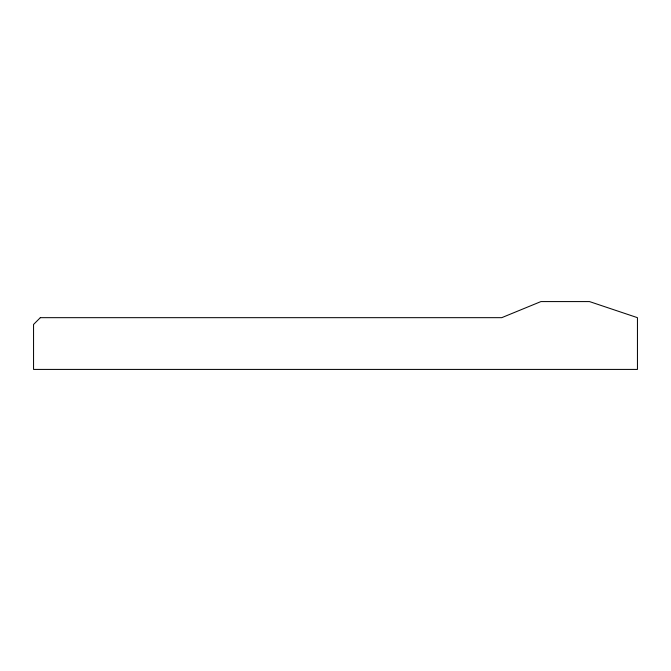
<?xml version="1.0" encoding="UTF-8"?>
<svg xmlns="http://www.w3.org/2000/svg" width="671" height="671" viewBox="0 0 671 671"><rect width="100%" height="100%" fill="white"/><g stroke="black" fill="none" stroke-linecap="round" stroke-linejoin="round"><path stroke-width="1.01" d="M40.335 317.668L33.55 324.454L33.55 369.419L637.45 369.419L637.45 317.668L589.499 301.581L540.927 301.581L501.74 317.668L40.335 317.668"/></g></svg>
